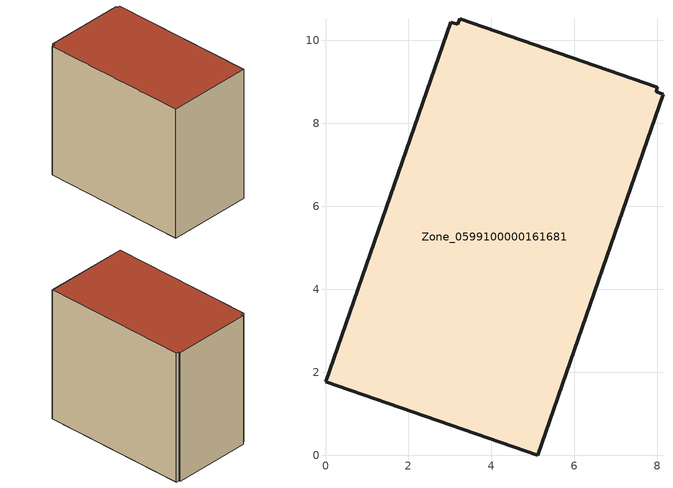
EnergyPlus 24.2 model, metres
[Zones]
Zone_0599100000161681
 floor ground (C_G): 3.23,10.53 8,8.87 7.97,8.76 8.13,8.71 5.11,0 0,1.77 3.02,10.44 3.19,10.39 z0
 wall outside (C_F): 5.11,0 8.13,8.71 7.97,8.76 8,8.87 3.23,10.53 3.19,10.39 3.02,10.44 0,1.77 5.11,0 z0:8.38
 roof outside (C_R): 8,8.87 3.23,10.53 3.19,10.39 3.02,10.44 0,1.77 5.11,0 8.13,8.71 7.97,8.76 z8.38
[BUILDING]
Pand.0599100000161681: North Axis=0; Terrain=City; Loads Convergence Tolerance Value=0.04; Temperature Convergence Tolerance Value=0.4; Solar Distribution=FullExterior; Maximum Number of Warmup Days=25; Minimum Number of Warmup Days=1
[Site:Location]
Rotterdam.The.Hague.AP_ZH_NLD Design_Conditions: Latitude=51.96; Longitude=4.45; Time Zone=1; Elevation=-4.5
[SITE:GROUNDTEMPERATURE:BUILDINGSURFACE]
18, 18, 18, 18, 18, 18, 18, 18, 18, 18, 18, 18
[MATERIAL] Thermal Absorptance=0.9; Solar Absorptance=0.7; Visible Absorptance=0.7
Name | Roughness | Thickness | Conductivity | Density | Specific Heat
G.TI.1992-2005 | MediumSmooth | 0.15 | 0.06 | 540 | 1210
F.TI.1992-2005 | Rough | 0.3 | 0.12 | 1920 | 840
R.TI.1992-2005 | MediumRough | 0.2 | 0.08 | 1500 | 1000
[CONSTRUCTION]
C_G: G.TI.1992-2005
C_F: F.TI.1992-2005
C_R: R.TI.1992-2005
[ZONE]
Zone_0599100000161681: Type=1; Multiplier=1; Ceiling Height=Autocalculate; Volume=Autocalculate; Floor Area=autocalculate; Part of Total Floor Area=Yes
[ZONEINFILTRATION:DESIGNFLOWRATE]
Infil_Zone_0599100000161681: Zone or ZoneList or Space or SpaceList=Zone_0599100000161681; Schedule=AlwaysOn; Design Flow Rate Calculation Method=Flow/Area; Flow Rate per Floor Area=0.0015; Constant Term Coefficient=1; Temperature Term Coefficient=0; Velocity Term Coefficient=0; Velocity Squared Term Coefficient=0
[HVACTEMPLATE:ZONE:IDEALLOADSAIRSYSTEM]
Zone_0599100000161681: Maximum Heating Supply Air Temperature=50; Minimum Cooling Supply Air Temperature=13; Maximum Heating Supply Air Humidity Ratio=0.0156; Minimum Cooling Supply Air Humidity Ratio=0.0077; Heating Limit=NoLimit; Cooling Limit=NoLimit; Dehumidification Control Type=ConstantSensibleHeatRatio; Cooling Sensible Heat Ratio=0.7; Dehumidification Setpoint=60; Humidification Control Type=None; Humidification Setpoint=30; Outdoor Air Method=None; Outdoor Air Flow Rate per Person=0.00944; Outdoor Air Flow Rate per Zone Floor Area=0; Outdoor Air Flow Rate per Zone=0; Demand Controlled Ventilation Type=None; Outdoor Air Economizer Type=NoEconomizer; Heat Recovery Type=None; Sensible Heat Recovery Effectiveness=0.7; Latent Heat Recovery Effectiveness=0.65
[ZONECONTROL:THERMOSTAT]
ThermostatControl_Zone_0599100000161681: Zone or ZoneList=Zone_0599100000161681; Control Type Schedule=DualSetpointControlType; Control 1=Thermostat_Zone_0599100000161681; Temperature Difference Between Cutout And Setpoint=0
[THERMOSTATSETPOINT:DUALSETPOINT]
Thermostat_Zone_0599100000161681: Heating Setpoint Temperature Schedule=HeatingSetpoint_Zone_0599100000161681; Cooling Setpoint Temperature Schedule=CoolingSetpoint_Zone_0599100000161681
[SCHEDULE:COMPACT]
HeatingSetpoint_Zone_0599100000161681: Through: 12/31, For: AllDays, Until: 24:00, 21
CoolingSetpoint_Zone_0599100000161681: Through: 12/31, For: AllDays, Until: 24:00, 24
DualSetpointControlType: Through: 12/31, For: AllDays, Until: 24:00, 4
AlwaysOn: Through: 12/31, For: AllDays, Until: 24:00, 1
